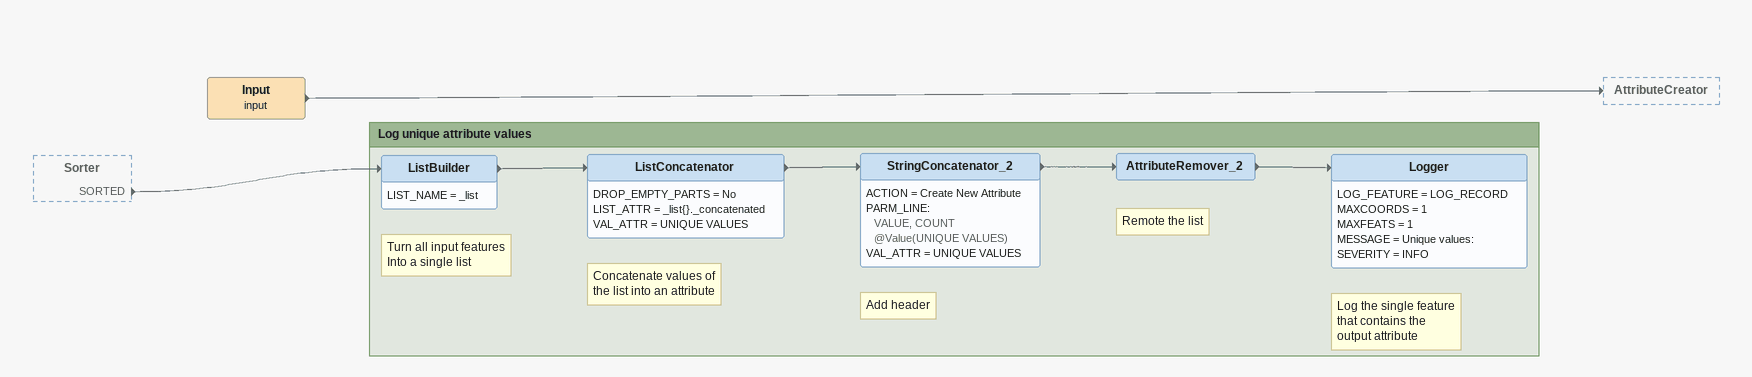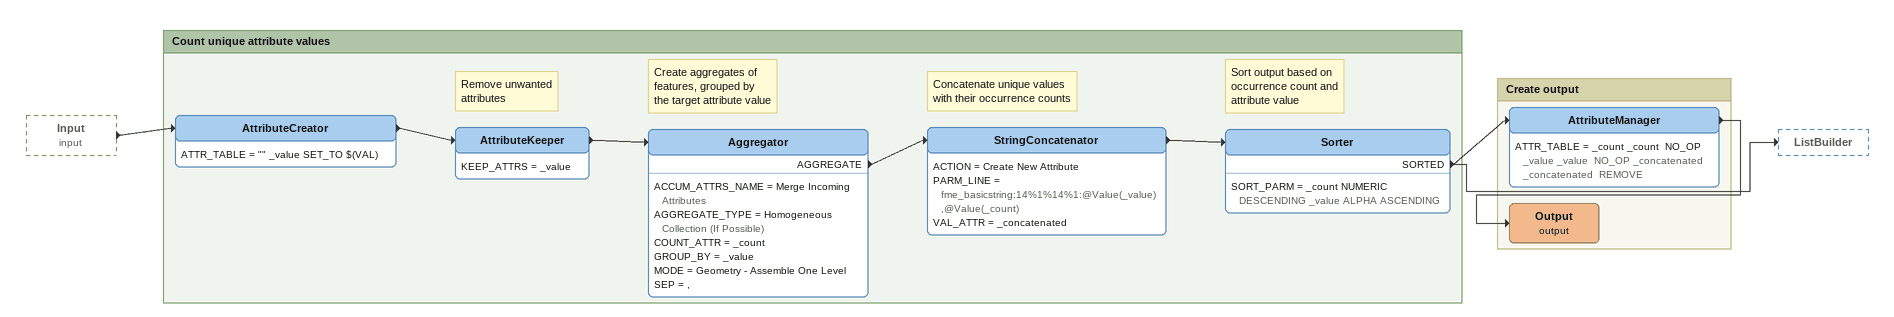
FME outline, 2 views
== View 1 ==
Sorter [outside]
    SORTED -> ListBuilder
Input (input)
    -> AttributeCreator

Bookmark: Log unique attribute values
Note: Turn all input features / Into a single list
ListBuilder
    LIST_NAME = _list
    -> ListConcatenator
Note: Concatenate values of / the list into an attribute
ListConcatenator
    DROP_EMPTY_PARTS = No
    LIST_ATTR = _list{}._concatenated
    VAL_ATTR = UNIQUE VALUES
    -> StringConcatenator_2
Note: Add header
StringConcatenator_2
    ACTION = Create New Attribute
    PARM_LINE:
      VALUE, COUNT
      @Value(UNIQUE VALUES)
    VAL_ATTR = UNIQUE VALUES
    -> AttributeRemover_2
Note: Remote the list
AttributeRemover_2
    -> Logger
Note: Log the single feature / that contains the / output attribute
Logger
    LOG_FEATURE = LOG_RECORD
    MAXCOORDS = 1
    MAXFEATS = 1
    MESSAGE = Unique values:
    SEVERITY = INFO

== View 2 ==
Input (input) [outside]
    -> AttributeCreator

Bookmark: Count unique attribute values
AttributeCreator
    ATTR_TABLE = "" _value SET_TO $(VAL)
    -> AttributeKeeper
Note: Remove unwanted / attributes
AttributeKeeper
    KEEP_ATTRS = _value
    -> Aggregator
Note: Create aggregates of / features, grouped by / the target attribute value
Aggregator
    ACCUM_ATTRS_NAME = Merge Incoming Attributes
    AGGREGATE_TYPE = Homogeneous Collection (If Possible)
    COUNT_ATTR = _count
    GROUP_BY = _value
    MODE = Geometry - Assemble One Level
    SEP = ,
    AGGREGATE -> StringConcatenator
Note: Concatenate unique values / with their occurrence counts
StringConcatenator
    ACTION = Create New Attribute
    PARM_LINE = fme_basicstring:14%1%14%1:@Value(_value),@Value(_count)
    VAL_ATTR = _concatenated
    -> Sorter
Note: Sort output based on / occurrence count and / attribute value
Sorter
    SORT_PARM = _count NUMERIC DESCENDING _value ALPHA ASCENDING
    SORTED -> ListBuilder
    SORTED -> AttributeManager

Bookmark: Create output
AttributeManager
    ATTR_TABLE = _count _count  NO_OP _value _value  NO_OP _concatenated _concatenated  REMOVE
    -> Output (output)
Output (output)
